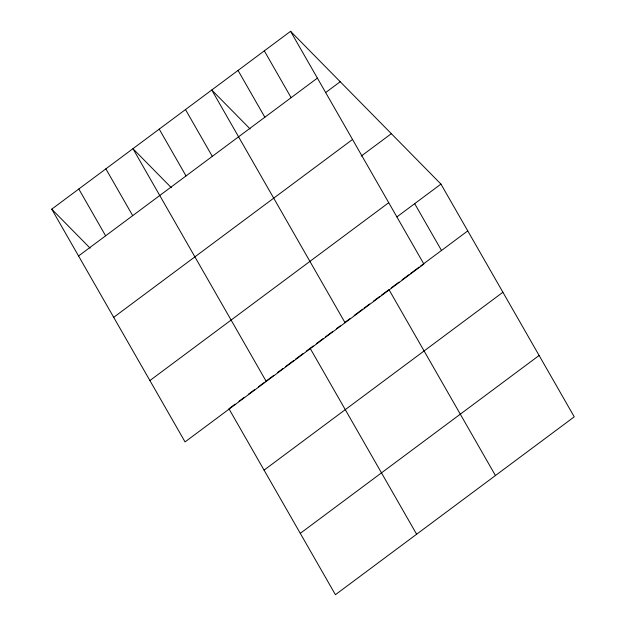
<?xml version="1.0" encoding="UTF-8"?>
<svg xmlns="http://www.w3.org/2000/svg" width="626" height="626" viewBox="0 0 626 626"><rect width="100%" height="100%" fill="white"/><g stroke="black" fill="none" stroke-linecap="round" stroke-linejoin="round"><path stroke-width="0.94" d="M290.581 31.3L423.872 264.047L185.046 441.909L51.747 209.162L290.581 31.3L440.954 184.091L574.253 416.838L335.419 594.7L228.936 408.762L235.118 404.153M78.555 255.971L317.39 78.109M325.52 92.656L340.208 81.724M113.697 317.327L352.532 139.473M361.194 156.109L391.336 133.674M149.904 380.545L388.738 202.691M396.915 216.893L440.954 184.091M238.983 401.274L244.398 397.244M248.264 394.364L254.453 389.755M258.319 386.876L264.508 382.267M266.058 381.117L273.789 375.357M277.654 372.478L283.069 368.448M285.386 366.719L293.891 360.38M295.441 359.23L303.172 353.471M306.27 351.17L313.227 345.99M316.318 343.69L323.274 338.51M325.59 336.78L332.547 331.6M336.405 328.728L340.27 325.849M344.91 322.398L350.317 318.368M354.183 315.488L362.681 309.158M364.222 308.008L369.637 303.986M373.495 301.106L379.677 296.505M381.226 295.347L388.949 289.595L495.44 475.533M391.266 287.866L398.997 282.115M402.088 279.814L409.044 274.634M410.586 273.484L419.084 267.153M420.633 266.003L467.763 230.9M264.07 470.118L502.905 292.264M300.277 533.344L539.111 355.482M250.142 128.987L211.768 89.995L345.059 322.742M171.328 187.683L132.947 148.691L266.246 381.437M51.747 209.162L90.121 248.154M414.686 203.653L441.494 250.47M264.305 50.862L291.113 97.672M238.036 70.433L264.845 117.242M185.492 109.558L212.3 156.367M310.136 348.291L416.626 534.228M159.223 129.12L186.032 175.929M105.88 168.848L132.689 215.657M78.813 189.005L105.622 235.814"/></g></svg>
